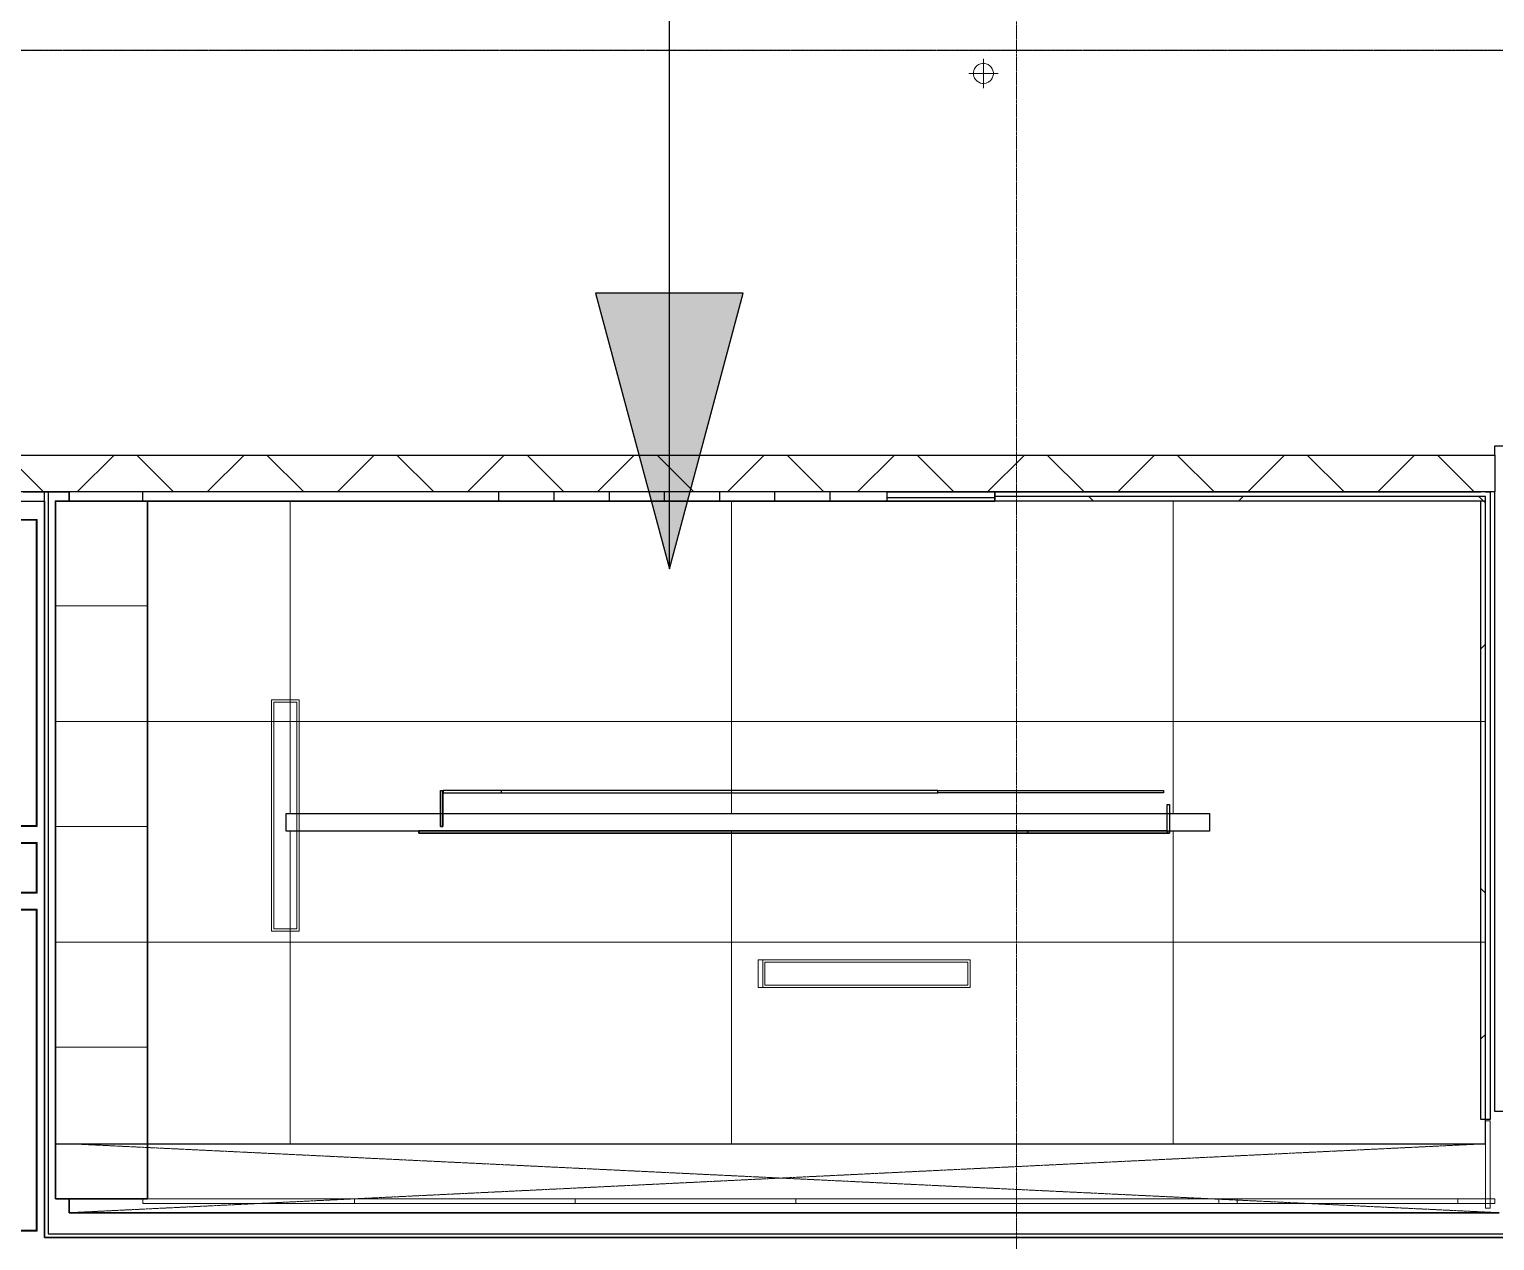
# Model space of a CAD drawing. Header units: millimetres. Extents: x 813027 to 1148939, y -931049 to -10.
# Drawn here: x 954772 to 962740, y -111812 to -105225 of the extents above; entities that cross this region are included whole.
import ezdxf

# ---------------------------------------------------------------- set-up
doc = ezdxf.new("R2010")
doc.units = ezdxf.units.MM
doc.linetypes.add('DPA_Grid _ Level 500', pattern=[5.5, 2.75, -0.75, 1.25, -0.75])
doc.linetypes.add('DPA_Hidden 100', pattern=[6, 4, -2])
for name, color, linetype, lineweight in [('A-ANNO-NOTE', 3, 'Continuous', 25), ('A-DETL', 1, 'Continuous', 25), ('A-DETL-GENF', 2, 'Continuous', 9), ('A-DETL-HDLN', 2, 'DPA_Hidden 100', 9), ('A-GLAZ-CURT', 2, 'Continuous', 9), ('A-WALL', 5, 'Continuous', 9), ('A-WALL-PATT', 1, 'Continuous', 25), ('E-LITE-EQPM', 2, 'Continuous', 9), ('I-WALL', 5, 'Continuous', 25), ('I-WALL-E', 2, 'Continuous', 25), ('P-PIPE', 2, 'Continuous', 9), ('P-PIPE-CNTR', 2, 'Continuous', 9), ('S-GRID', 251, 'Continuous', 9), ('WALL-A', 3, 'Continuous', 25), ('WALL-E', 2, 'Continuous', 25), ('WALL-S', 5, 'Continuous', 25)]:
    doc.layers.add(name, color=color, linetype=linetype, lineweight=lineweight)
pattern_1 = [(45, (-6.33, 1.8), (-353.5534, 353.5534), []), (135, (-6.33, 1.8), (-353.5534, -353.5534), [])]
pattern_2 = [(45, (-6.3, 1.8), (-1060.6602, 1060.6602), []), (135, (-6.3, 1.8), (-1060.6602, -1060.6602), [])]

# ---------------------------------------------------------------- blocks, each defined once
blk = doc.blocks.new('cadding ST_2 - cadding ST_1-18091856-4160 - LOWER PLATFORM LEVEL - REFLECTED CEILING GENERAL PLAN')
at = {"layer": 'A-WALL-PATT', "lineweight": 9}
h = blk.add_hatch(dxfattribs=at)
h.set_pattern_fill('FP_17', color=256, style=0, pattern_type=2)
h.set_pattern_definition([(0, (959285.1, -109561.8), (0, -1200), []), (270, (959285, -109561.8), (-2400, -1e-13), [])])
h.paths.add_polyline_path([(955421.2, -111586.8), (955421.2, -107791.8), (954921.3, -107794.1), (954921.3, -111586.8)])
at = {"layer": 'WALL-E'}
for p, q in [((954921.3, -107791.8), (955396.3, -107791.8)), ((955421.2, -107791.8), (954921.3, -107791.8)), ((954921.3, -107794.1), (954921.3, -111284.3)), ((954921.3, -111284.3), (954921.3, -107794.1)), ((955396.3, -107791.8), (955421.2, -107791.8)), ((955421.2, -107791.8), (955421.2, -111286.8)), ((955421.2, -111286.8), (955421.2, -107791.8)), ((954921.3, -111286.3), (954921.3, -111586.8)), ((954921.3, -111586.8), (954921.3, -111286.3)), ((955421.2, -111286.8), (955421.2, -111586.8)), ((955421.2, -111586.8), (955421.2, -111286.8)), ((954921.3, -111586.8), (955421.2, -111586.8)), ((955396.3, -111586.8), (954921.3, -111586.8)), ((955421.2, -111586.8), (955396.3, -111586.8))]:
    blk.add_line(p, q, dxfattribs=at)
blk = doc.blocks.new('L1_1_FLUORESCENT W DISFUSSER - 1195L x 595W x 85H - 36W-V177-4160 - LOWER PLATFORM LEVEL - REFLECTED CEILING GENERAL PLAN')
at = {"layer": 'E-LITE-EQPM'}
for p, q in [((-628.5, -75), (-628.5, 75)), ((-628.5, 75), (628.5, 75)), ((-628.5, 75), (-628.5, -75)), ((628.5, 75), (-628.5, 75)), ((628.5, 75), (-628.5, 75)), ((-628.5, 75), (-628.5, -75)), ((-615.8, 62.3), (-615.8, -62.3)), ((615.8, 62.3), (-615.8, 62.3)), ((-615.8, 62.3), (615.8, 62.3)), ((-615.8, -62.3), (-615.8, 62.3)), ((-615.8, 62.3), (615.8, 62.3)), ((615.8, -62.3), (615.8, 62.3)), ((615.8, 62.3), (615.8, -62.3)), ((628.5, 75), (628.5, -75)), ((628.5, -75), (628.5, 75)), ((628.5, -75), (628.5, 75)), ((-85, -75), (-628.5, -75)), ((-628.5, -75), (-85, -75)), ((-628.5, -75), (-85, -75)), ((-615.8, -62.3), (-85, -62.3)), ((-85, -62.3), (-615.8, -62.3)), ((-85, -62.3), (10, -62.3)), ((10, -62.3), (-85, -62.3)), ((10, -75), (-85, -75)), ((-85, -75), (10, -75)), ((-85, -75), (10, -75)), ((10, -62.3), (615.8, -62.3)), ((615.8, -62.3), (10, -62.3)), ((628.5, -75), (10, -75)), ((10, -75), (628.5, -75)), ((10, -75), (628.5, -75))]:
    blk.add_line(p, q, dxfattribs=at)
blk = doc.blocks.new('L1_1_FLUORESCENT W DISFUSSER - 1195L x 595W x 85H - 36W-V178-4160 - LOWER PLATFORM LEVEL - REFLECTED CEILING GENERAL PLAN')
at = {"layer": 'E-LITE-EQPM'}
for p, q in [((959868.5, -110286.8), (958741.5, -110286.8)), ((958741.5, -110286.8), (958741.6, -110436.8)), ((958766.5, -110286.8), (958741.5, -110286.8)), ((959868.5, -110286.8), (958741.5, -110286.8)), ((958741.5, -110286.8), (958741.6, -110436.8)), ((958766.5, -110436.8), (958766.5, -110286.8)), ((958766.5, -110286.8), (959893.5, -110286.8)), ((958766.5, -110286.8), (958766.5, -110436.8)), ((959893.5, -110286.8), (958766.5, -110286.8)), ((959879.3, -110299.5), (958777.9, -110299.5)), ((958777.9, -110424.1), (958777.9, -110299.5)), ((958777.9, -110299.5), (959882.1, -110299.5)), ((958777.9, -110299.5), (959857.1, -110299.5)), ((959882.1, -110299.5), (958777.9, -110299.5)), ((958777.9, -110299.5), (958777.9, -110424.1)), ((958777.9, -110299.5), (958777.9, -110424.1)), ((959882.1, -110299.5), (958777.9, -110299.5)), ((958777.9, -110299.5), (959857.1, -110299.5)), ((958777.9, -110299.5), (959857.1, -110299.5)), ((959868.5, -110286.8), (959893.5, -110286.8)), ((959882.1, -110299.5), (959882.1, -110424.1)), ((959882.1, -110424.1), (959882.1, -110299.5)), ((959882.1, -110424.1), (959882.1, -110299.5)), ((959893.5, -110286.8), (959893.5, -110436.8)), ((959893.5, -110436.8), (959893.5, -110286.8)), ((958777.9, -110424.1), (959879.3, -110424.1)), ((959882.1, -110424.1), (958777.9, -110424.1)), ((959857.1, -110424.1), (958777.9, -110424.1)), ((958777.9, -110424.1), (959882.1, -110424.1)), ((958777.9, -110424.1), (959882.1, -110424.1)), ((959857.1, -110424.1), (958777.9, -110424.1)), ((958741.6, -110436.8), (959868.5, -110436.8)), ((958766.5, -110436.8), (958741.6, -110436.8)), ((958741.6, -110436.8), (959868.5, -110436.8)), ((959893.5, -110436.8), (958766.5, -110436.8)), ((958766.5, -110436.8), (959893.5, -110436.8))]:
    blk.add_line(p, q, dxfattribs=at)
blk = doc.blocks.new('DPA_CP_Metal Ceiling Panel - Vertical Panel with Gap-23421581-4160 - LOWER PLATFORM LEVEL - REFLECTED CEILING GENERAL PLAN')
at = {"layer": 'A-GLAZ-CURT'}
for p, q in [((954596.3, -109561.8), (954596.3, -107891.8)), ((954596.3, -107891.8), (954821.3, -107891.8)), ((954596.3, -109561.8), (954596.3, -107891.8)), ((954596.3, -107891.8), (954821.3, -107891.8)), ((954821.3, -107891.8), (954596.3, -107891.8)), ((954596.3, -107891.8), (954596.3, -109561.8)), ((954821.3, -107891.8), (954596.3, -107891.8)), ((954596.3, -107891.8), (954596.3, -109561.8)), ((954596.3, -109561.8), (954596.3, -107891.8)), ((954596.3, -107891.8), (954821.3, -107891.8)), ((954601.3, -109556.8), (954601.3, -107896.8)), ((954601.3, -107896.8), (954816.3, -107896.8)), ((954816.3, -107896.8), (954816.3, -109556.8)), ((954821.3, -109561.8), (954821.3, -107891.8)), ((954821.3, -107891.8), (954821.3, -109561.8)), ((954821.3, -109561.8), (954821.3, -107891.8)), ((954821.3, -109561.8), (954821.3, -107891.8)), ((954821.3, -107891.8), (954821.3, -109561.8)), ((954596.3, -109561.8), (954821.3, -109561.8)), ((954821.3, -109561.8), (954596.3, -109561.8)), ((954596.3, -109561.8), (954821.3, -109561.8)), ((954596.3, -109561.8), (954821.3, -109561.8)), ((954821.3, -109561.8), (954596.3, -109561.8)), ((954601.3, -109556.8), (954816.3, -109556.8))]:
    blk.add_line(p, q, dxfattribs=at)
blk = doc.blocks.new('DPA_CP_Metal Ceiling Panel - Horizontal with Gap-20310714-4160 - LOWER PLATFORM LEVEL - REFLECTED CEILING GENERAL PLAN')
at = {"layer": 'A-GLAZ-CURT'}
for p, q in [((954146.3, -109924.3), (954146.3, -109649.3)), ((954146.3, -109649.3), (954821.3, -109649.3)), ((954146.3, -109924.3), (954146.3, -109649.3)), ((954146.3, -109649.3), (954821.3, -109649.3)), ((954821.3, -109649.3), (954146.3, -109649.3)), ((954146.3, -109649.3), (954146.3, -109924.3)), ((954821.3, -109649.3), (954146.3, -109649.3)), ((954146.3, -109649.3), (954146.3, -109924.3)), ((954146.3, -109924.3), (954146.3, -109649.3)), ((954146.3, -109649.3), (954821.3, -109649.3)), ((954151.3, -109919.3), (954151.3, -109654.3)), ((954151.3, -109654.3), (954816.3, -109654.3)), ((954816.3, -109654.3), (954816.3, -109919.3)), ((954821.3, -109924.3), (954821.3, -109649.3)), ((954821.3, -109649.3), (954821.3, -109924.3)), ((954821.3, -109924.3), (954821.3, -109649.3)), ((954821.3, -109924.3), (954821.3, -109649.3)), ((954821.3, -109649.3), (954821.3, -109924.3)), ((954146.3, -109924.3), (954821.3, -109924.3)), ((954821.3, -109924.3), (954146.3, -109924.3)), ((954146.3, -109924.3), (954821.3, -109924.3)), ((954146.3, -109924.3), (954821.3, -109924.3)), ((954821.3, -109924.3), (954146.3, -109924.3)), ((954151.3, -109919.3), (954816.3, -109919.3))]:
    blk.add_line(p, q, dxfattribs=at)
blk = doc.blocks.new('DPA_CP_Metal Ceiling Panel - Vertical Panel with Gap-23421524-4160 - LOWER PLATFORM LEVEL - REFLECTED CEILING GENERAL PLAN')
at = {"layer": 'A-GLAZ-CURT'}
for p, q in [((954596.3, -111761.8), (954596.3, -110011.8)), ((954596.3, -110011.8), (954821.3, -110011.8)), ((954596.3, -111761.8), (954596.3, -110011.8)), ((954596.3, -110011.8), (954821.3, -110011.8)), ((954821.3, -110011.8), (954596.3, -110011.8)), ((954596.3, -110011.8), (954596.3, -111761.8)), ((954821.3, -110011.8), (954596.3, -110011.8)), ((954596.3, -110011.8), (954596.3, -111761.8)), ((954596.3, -111761.8), (954596.3, -110011.8)), ((954596.3, -110011.8), (954821.3, -110011.8)), ((954601.3, -111756.8), (954601.3, -110016.8)), ((954601.3, -110016.8), (954816.3, -110016.8)), ((954816.3, -110016.8), (954816.3, -111756.8)), ((954821.3, -111761.8), (954821.3, -110011.8)), ((954821.3, -110011.8), (954821.3, -111761.8)), ((954821.3, -111761.8), (954821.3, -110011.8)), ((954821.3, -111761.8), (954821.3, -110011.8)), ((954821.3, -110011.8), (954821.3, -111761.8)), ((954596.3, -111761.8), (954821.3, -111761.8)), ((954821.3, -111761.8), (954596.3, -111761.8)), ((954596.3, -111761.8), (954821.3, -111761.8)), ((954596.3, -111761.8), (954821.3, -111761.8)), ((954821.3, -111761.8), (954596.3, -111761.8)), ((954601.3, -111756.8), (954816.3, -111756.8))]:
    blk.add_line(p, q, dxfattribs=at)
blk = doc.blocks.new('System Panel - Facade_Solid Panel 100mm-23551934-4160 - LOWER PLATFORM LEVEL - REFLECTED CEILING GENERAL PLAN')
at = {"layer": 'A-GLAZ-CURT'}
for p, q in [((-100, -75), (-75, -75)), ((100, -75), (-100, -75)), ((-100, -100), (-100, -75)), ((-100, -75), (-100, -100)), ((-50, -75), (100, -75)), ((100, -75), (100, -100)), ((100, -75), (100, -100)), ((-100, -100), (100, -100)), ((-75, -100), (-100, -100)), ((100, -100), (-50, -100))]:
    blk.add_line(p, q, dxfattribs=at)
blk = doc.blocks.new('System Panel - Facade_Solid Panel 100mm-23551935-4160 - LOWER PLATFORM LEVEL - REFLECTED CEILING GENERAL PLAN')
at = {"layer": 'A-GLAZ-CURT'}
for p, q in [((-600, -75), (600, -75)), ((600, -75), (-600, -75)), ((-600, -100), (-600, -75)), ((-600, -75), (-600, -100)), ((600, -75), (600, -100)), ((600, -75), (600, -100)), ((-600, -100), (600, -100)), ((600, -100), (-600, -100))]:
    blk.add_line(p, q, dxfattribs=at)
blk = doc.blocks.new('System Panel - Facade_Solid Panel 100mm-23560179-4160 - LOWER PLATFORM LEVEL - REFLECTED CEILING GENERAL PLAN')
at = {"layer": 'A-GLAZ-CURT'}
for p, q in [((-575, -75), (575, -75)), ((575, -75), (-575, -75)), ((-575, -100), (-575, -75)), ((-575, -75), (-575, -100)), ((575, -75), (575, -100)), ((-575, -100), (575, -100)), ((550.1, -100), (-575, -100))]:
    blk.add_line(p, q, dxfattribs=at)
blk = doc.blocks.new('System Panel - Facade_Solid Panel 100mm-23553794-4160 - LOWER PLATFORM LEVEL - REFLECTED CEILING GENERAL PLAN')
at = {"layer": 'A-GLAZ-CURT'}
for p, q in [((-600, -75), (-500, -75)), ((-500, -75), (-600, -75)), ((-600, -100), (-600, -75)), ((-600, -75), (-600, -100)), ((-500, -75), (600, -75)), ((600, -75), (-500, -75)), ((-500, -75), (-500, -100)), ((-500, -75), (-500, -100)), ((600, -75), (600, -100)), ((600, -75), (600, -100)), ((-600, -100), (-500, -100)), ((-500, -100), (-600, -100)), ((-500, -100), (600, -100)), ((600, -100), (-500, -100))]:
    blk.add_line(p, q, dxfattribs=at)
blk = doc.blocks.new('System Panel - Facade_Solid Panel 100mm-23555456-4160 - LOWER PLATFORM LEVEL - REFLECTED CEILING GENERAL PLAN')
at = {"layer": 'A-GLAZ-CURT'}
for p, q in [((-237.5, 100), (-212.5, 100)), ((237.5, 100), (-237.5, 100)), ((-237.5, 75), (-237.5, 100)), ((-237.5, 100), (-237.5, 75)), ((-187.5, 100), (237.5, 100)), ((237.5, 100), (237.5, 75)), ((237.5, 100), (237.5, 75)), ((-237.5, 75), (237.5, 75)), ((-212.5, 75), (-237.5, 75)), ((237.5, 75), (-187.5, 75))]:
    blk.add_line(p, q, dxfattribs=at)
blk = doc.blocks.new('System Panel - Facade_Solid Panel 100mm-23560173-4160 - LOWER PLATFORM LEVEL - REFLECTED CEILING GENERAL PLAN')
at = {"layer": 'A-GLAZ-CURT'}
for p, q in [((-225, -75), (-200, -75)), ((-200, -75), (-225, -75)), ((-225, -100), (-225, -75)), ((-225, -75), (-225, -100)), ((-200, -100), (100, -100)), ((100, -100), (-200, -100)), ((100, -100), (225, -100)), ((225, -100), (100, -100))]:
    blk.add_line(p, q, dxfattribs=at)
blk = doc.blocks.new('C-2-PP21-AR-4160-01-B_20250829-084021_EXCL')
at = {"layer": 'A-GLAZ-CURT'}
for name in ['DPA_CP_Metal Ceiling Panel - Vertical Panel with Gap-23421581-4160 - LOWER PLATFORM LEVEL - REFLECTED CEILING GENERAL PLAN', 'DPA_CP_Metal Ceiling Panel - Horizontal with Gap-20310714-4160 - LOWER PLATFORM LEVEL - REFLECTED CEILING GENERAL PLAN', 'DPA_CP_Metal Ceiling Panel - Vertical Panel with Gap-23421524-4160 - LOWER PLATFORM LEVEL - REFLECTED CEILING GENERAL PLAN']:
    blk.add_blockref(name, (-1047096.3, 105341.8), dxfattribs=at)
for name, p, rotation in [('System Panel - Facade_Solid Panel 100mm-23560173-4160 - LOWER PLATFORM LEVEL - REFLECTED CEILING GENERAL PLAN', (-91775.1, -6045), 90), ('System Panel - Facade_Solid Panel 100mm-23555456-4160 - LOWER PLATFORM LEVEL - REFLECTED CEILING GENERAL PLAN', (-84300, -6057.5), 90), ('System Panel - Facade_Solid Panel 100mm-23560179-4160 - LOWER PLATFORM LEVEL - REFLECTED CEILING GENERAL PLAN', (-91125, -6345), 180), ('System Panel - Facade_Solid Panel 100mm-23551935-4160 - LOWER PLATFORM LEVEL - REFLECTED CEILING GENERAL PLAN', (-89950, -6345), 180), ('System Panel - Facade_Solid Panel 100mm-23551935-4160 - LOWER PLATFORM LEVEL - REFLECTED CEILING GENERAL PLAN', (-88750, -6345), 180), ('System Panel - Facade_Solid Panel 100mm-23551935-4160 - LOWER PLATFORM LEVEL - REFLECTED CEILING GENERAL PLAN', (-87550, -6345), 180), ('System Panel - Facade_Solid Panel 100mm-23553794-4160 - LOWER PLATFORM LEVEL - REFLECTED CEILING GENERAL PLAN', (-86350, -6345), 180), ('System Panel - Facade_Solid Panel 100mm-23551935-4160 - LOWER PLATFORM LEVEL - REFLECTED CEILING GENERAL PLAN', (-85150, -6345), 180), ('System Panel - Facade_Solid Panel 100mm-23551934-4160 - LOWER PLATFORM LEVEL - REFLECTED CEILING GENERAL PLAN', (-84450, -6345), 180)]:
    blk.add_blockref(name, p, dxfattribs=dict(at, rotation=rotation))
blk = doc.blocks.new('C-2-PP21-AR-4160-01-B_20250829-084416_NEWCL')
blk.add_lwpolyline([(-117350, -5345), (-113350, -5345), (-113350, -5347), (-96550, -5347), (-96550, -2450), (-92235, -2450), (-92235, -6455), (-84190, -6455), (-84190, -5820), (-81330, -5820), (-81330, -5345), (-56900, -5345), (-56900, -6455), (-41740, -6455), (-41740, -2500), (-29350, -2500), (-29350, -5482), (-19750, -5482), (-19750, -5480), (-19400, -5480), (-19400, -7995), (-19350, -7995), (-19350, -9295), (-154550, -9295)])

msp = doc.modelspace()

# ---------------------------------------------------------------- hatches: boundary and pattern name
at = {"layer": 'A-ANNO-NOTE'}
msp.add_hatch(color=256, dxfattribs=at).paths.add_polyline_path([(958252.8, -108159.3), (958654.7, -106659.3), (957850.9, -106659.3)])
at = {"layer": 'A-DETL-GENF'}
h = msp.add_hatch(dxfattribs=at)
h.set_pattern_fill('FP_164', color=8, style=0, pattern_type=2)
h.set_pattern_definition([(0, (-25410, 6210), (0, 1200), []), (90, (-25410, 6210), (-2400, 1e-13), [])])
h.paths.add_polyline_path([(954913.3, -111285), (962690, -111285), (962690, -107790), (954913.3, -107790), (954913.3, -110839)])
h.paths.add_polyline_path([(956724.1, -109585), (956169.7, -109585), (956169.7, -109490), (961190, -109490), (961190, -109585), (958868.8, -109585)])
at = {"layer": 'A-WALL-PATT', "lineweight": 9}
h = msp.add_hatch(dxfattribs=at)
h.set_pattern_fill('FP_2', color=256, style=0, pattern_type=2)
h.set_pattern_definition(pattern_1)
h.paths.add_polyline_path([(962715, -107740.1), (962740, -107740.1), (962740, -107540.1), (950440, -107540.1), (950440, -107740.1), (962690, -107740.1)])
h = msp.add_hatch(dxfattribs=at)
h.set_pattern_fill('FP_2', color=256, style=0, pattern_type=2)
h.set_pattern_definition(pattern_1)
h.paths.add_polyline_path([(954875, -107740.1), (962740, -107740.1), (962740, -107540.1), (950440, -107540.1), (950440, -107740.1), (954855, -107740.1)])
h = msp.add_hatch(dxfattribs=at)
h.set_pattern_fill('FP_22', color=256, style=0, pattern_type=2)
h.set_pattern_definition(pattern_2)
h.paths.add_polyline_path([(961067.4, -107790), (962665, -107790), (962665, -107765), (960021.6, -107765), (960021.6, -107790)])
h = msp.add_hatch(dxfattribs=at)
h.set_pattern_fill('FP_22', color=256, style=0, pattern_type=2)
h.set_pattern_definition(pattern_2)
h.paths.add_polyline_path([(962690, -111152.5), (962690, -107765), (962665, -107765), (962665, -111152.5)])

# ---------------------------------------------------------------- linework, layer by layer
at = {"layer": 'A-ANNO-NOTE'}
for p, q in [((958252.8, -108159.3), (958252.8, -96392.6)), ((958654.7, -106659.3), (957850.9, -106659.3)), ((957850.9, -106659.3), (958252.8, -108159.3)), ((958252.8, -108159.3), (958654.7, -106659.3))]:
    msp.add_line(p, q, dxfattribs=at)
at = {"layer": 'A-DETL', "linetype": 'DPA_Hidden 100'}
msp.add_line((988810, -105340), (879034.8, -105340), dxfattribs=at)
at = {"layer": 'A-DETL'}
for p, q in [((962690, -107790), (954913.3, -107790)), ((954913.3, -107790), (954913.3, -111285)), ((962690, -111285), (962690, -107790)), ((956169.7, -109585), (956169.7, -109490)), ((956169.7, -109490), (961067.4, -109490)), ((961067.4, -109490), (961190, -109490)), ((961190, -109490), (961190, -109585)), ((961190, -109585), (956169.7, -109585)), ((954913.3, -111285), (962690, -111285))]:
    msp.add_line(p, q, dxfattribs=at)
at = {"layer": 'A-DETL', "linetype": 'DPA_Hidden 100', "lineweight": 9}
for p, q in [((954990, -111660), (962690, -111285)), ((962765, -111660), (954990, -111285))]:
    msp.add_line(p, q, dxfattribs=at)
at = {"layer": 'A-DETL-HDLN'}
for p, q in [((960140, -72885.6), (960140, -107790)), ((960140, -107790), (960140, -109490)), ((960140, -109490), (960140, -109585)), ((960140, -109585), (960140, -111285)), ((960140, -111285), (960140, -144838.7))]:
    msp.add_line(p, q, dxfattribs=at)
at = {"layer": 'A-WALL', "lineweight": 25}
for p, q in [((962740, -107540.1), (962740, -107740.1)), ((954855, -107740.1), (954875, -107740.1)), ((954875, -107740.1), (954855, -107740.1)), ((959437.7, -107770), (960021.6, -107770)), ((962665, -107765), (960021.6, -107765)), ((962690, -107740.1), (962665, -107740.1)), ((962690, -107740.1), (962665, -107740.1)), ((962690, -107765), (962665, -107765)), ((962715, -107740.1), (962690, -107740.1)), ((962690, -107740.1), (962715, -107740.1)), ((962715, -107740.1), (962690, -107740.1)), ((962690, -111152.5), (962690, -107765)), ((960959, -109585), (960959, -109596))]:
    msp.add_line(p, q, dxfattribs=at)
at = {"layer": 'I-WALL'}
for p, q in [((954855, -111775), (954855, -107740.1)), ((954875, -107740.1), (954875, -111775)), ((959437.7, -107790), (959437.7, -107740)), ((959437.7, -107740), (960021.6, -107740)), ((960021.6, -107790), (959437.7, -107790)), ((960021.6, -107740), (960021.6, -107790)), ((960021.6, -107740), (962665, -107740)), ((960021.6, -107790), (960021.6, -107740)), ((962665, -107790), (960021.6, -107790)), ((962665, -107816.2), (962665, -107790)), ((962715, -107740.1), (962715, -111152.5)), ((962665, -111152.5), (962665, -107818.3)), ((959711.8, -109365), (960940, -109365)), ((959711.8, -109377), (959711.8, -109365)), ((960940, -109377), (959711.8, -109377)), ((960940, -109365), (960940, -109377)), ((960959, -109490), (960959, -109440)), ((960959, -109440), (960971, -109440)), ((960971, -109440), (960971, -109490)), ((960959, -109584), (960959, -109490)), ((960971, -109490), (960971, -109585)), ((960201.6, -109584), (960959, -109584)), ((960201.6, -109596), (960201.6, -109585)), ((960959, -109596), (960201.6, -109596)), ((960971, -109596), (960959, -109596)), ((960971, -109585), (960971, -109596)), ((962690, -111152.5), (962665, -111152.5)), ((962715, -111152.5), (962690, -111152.5)), ((954855, -111795), (954855, -111775)), ((954875, -111775), (962880, -111775)), ((962880, -111795), (954855, -111795))]:
    msp.add_line(p, q, dxfattribs=at)
at = {"layer": 'I-WALL-E'}
for p, q in [((954740, -107740.1), (954855, -107740.1)), ((954855, -107740.1), (954875, -107740.1)), ((954875, -107740.1), (954990, -107740.1)), ((954990, -107740.1), (954990, -107790)), ((954990, -107790), (954990, -107740.1)), ((955340, -107790), (955390, -107790)), ((955390, -107790), (955340, -107790)), ((955390, -107790), (955390, -107740.1)), ((955390, -107790), (955390, -107740.1)), ((955390, -107790), (957340, -107790)), ((955390, -107790), (957184.3, -107790)), ((957184.3, -107790), (960021.6, -107790)), ((957324.4, -107740.1), (957324.4, -107790)), ((957324.4, -107790), (957640, -107790)), ((957624.4, -107740.1), (957624.4, -107790)), ((957624.4, -107790), (957940, -107790)), ((957924.4, -107740.1), (957924.4, -107790)), ((957924.4, -107790), (958240, -107790)), ((958224.4, -107740.1), (958224.4, -107790)), ((958224.4, -107790), (958540, -107790)), ((958524.4, -107740.1), (958524.4, -107790)), ((958524.4, -107790), (958840, -107790)), ((958824.4, -107740.1), (958824.4, -107790)), ((958824.4, -107790), (959140, -107790)), ((959124.4, -107740.1), (959124.4, -107790)), ((959124.4, -107790), (959440, -107790)), ((957009, -109490), (957009, -109365)), ((957009, -109365), (957009, -109490)), ((957009, -109365), (957021, -109365)), ((957009, -109365), (957021, -109365)), ((957021, -109490), (957021, -109365)), ((957021, -109365), (957021, -109490)), ((957340, -109365), (957022, -109365)), ((957022, -109365), (957022, -109377)), ((957022, -109377), (957340, -109377)), ((959711.8, -109365), (957340, -109365)), ((957340, -109377), (957340, -109365)), ((957340, -109377), (959711.8, -109377)), ((957009, -109560), (957009, -109490)), ((957009, -109490), (957009, -109560)), ((957021, -109560), (957021, -109490)), ((957021, -109490), (957021, -109560)), ((956890, -109584), (960657.7, -109584)), ((960646, -109584), (956890, -109584)), ((956890, -109596), (956890, -109585)), ((956890, -109585), (956890, -109596)), ((956890, -109596), (960646, -109596)), ((960657.7, -109596), (956890, -109596)), ((957021, -109560), (957009, -109560)), ((957009, -109560), (957021, -109560)), ((960959, -109584), (960646, -109584)), ((960646, -109596), (960971, -109596)), ((960657.7, -109584), (960959, -109584)), ((960971, -109596), (960657.7, -109596)), ((960971, -109585), (960971, -109596)), ((960971, -109596), (960971, -109585)), ((954990, -111585), (954990, -111660)), ((954990, -111660), (954990, -111585)), ((962765, -111660), (954990, -111660)), ((954990, -111660), (962765, -111660))]:
    msp.add_line(p, q, dxfattribs=at)
at = {"layer": 'P-PIPE'}
for start, end in [(106.95748, 196.95748), (196.95748, 286.95748), (16.95748, 106.95748), (286.95748, 16.95748)]:
    msp.add_arc((959960, -105465), 54.4, start, end, dxfattribs=at)
at = {"layer": 'P-PIPE-CNTR'}
for p, q in [((959960, -105545), (959960, -105385)), ((959880, -105465), (960040, -105465))]:
    msp.add_line(p, q, dxfattribs=at)
at = {"layer": 'S-GRID', "linetype": 'DPA_Grid _ Level 500'}
msp.add_line((847220.5, -105340), (1079421.7, -105340), dxfattribs=at)
at = {"layer": 'WALL-A'}
for p, q in [((950440, -107540.1), (962740, -107540.1)), ((950440, -107540.1), (962740, -107540.1)), ((962740, -107540.1), (962740, -107740.1)), ((962665, -107740.1), (950440, -107740.1)), ((954855, -107740.1), (950440, -107740.1)), ((962665, -107740.1), (954875, -107740.1)), ((962740, -107740.1), (962715, -107740.1)), ((962740, -107740.1), (962715, -107740.1))]:
    msp.add_line(p, q, dxfattribs=at)
at = {"layer": 'WALL-S'}
for p, q in [((962740, -107540.1), (962740, -107490)), ((962740, -107490), (963040, -107490)), ((962740, -111110), (962740, -107740.1)), ((963040, -111110), (962740, -111110))]:
    msp.add_line(p, q, dxfattribs=at)

# ---------------------------------------------------------------- block references
msp.add_blockref('C-2-PP21-AR-4160-01-B_20250829-084021_EXCL', (1047090, -105340))
at = {"layer": 'E-LITE-EQPM', "rotation": 90.00000000000026}
msp.add_blockref('L1_1_FLUORESCENT W DISFUSSER - 1195L x 595W x 85H - 36W-V177-4160 - LOWER PLATFORM LEVEL - REFLECTED CEILING GENERAL PLAN', (956164.9, -109500), dxfattribs=at)
at = {"layer": 'E-LITE-EQPM'}
msp.add_blockref('L1_1_FLUORESCENT W DISFUSSER - 1195L x 595W x 85H - 36W-V178-4160 - LOWER PLATFORM LEVEL - REFLECTED CEILING GENERAL PLAN', (-6.3, 1.8), dxfattribs=at)
at = {"layer": 'WALL-E'}
msp.add_blockref('cadding ST_2 - cadding ST_1-18091856-4160 - LOWER PLATFORM LEVEL - REFLECTED CEILING GENERAL PLAN', (-6.3, 1.8), dxfattribs=at)

# ---------------------------------------------------------------- next in the draw order: block references
msp.add_blockref('C-2-PP21-AR-4160-01-B_20250829-084416_NEWCL', (1047090, -105340))

doc.saveas('drawing.dxf')
